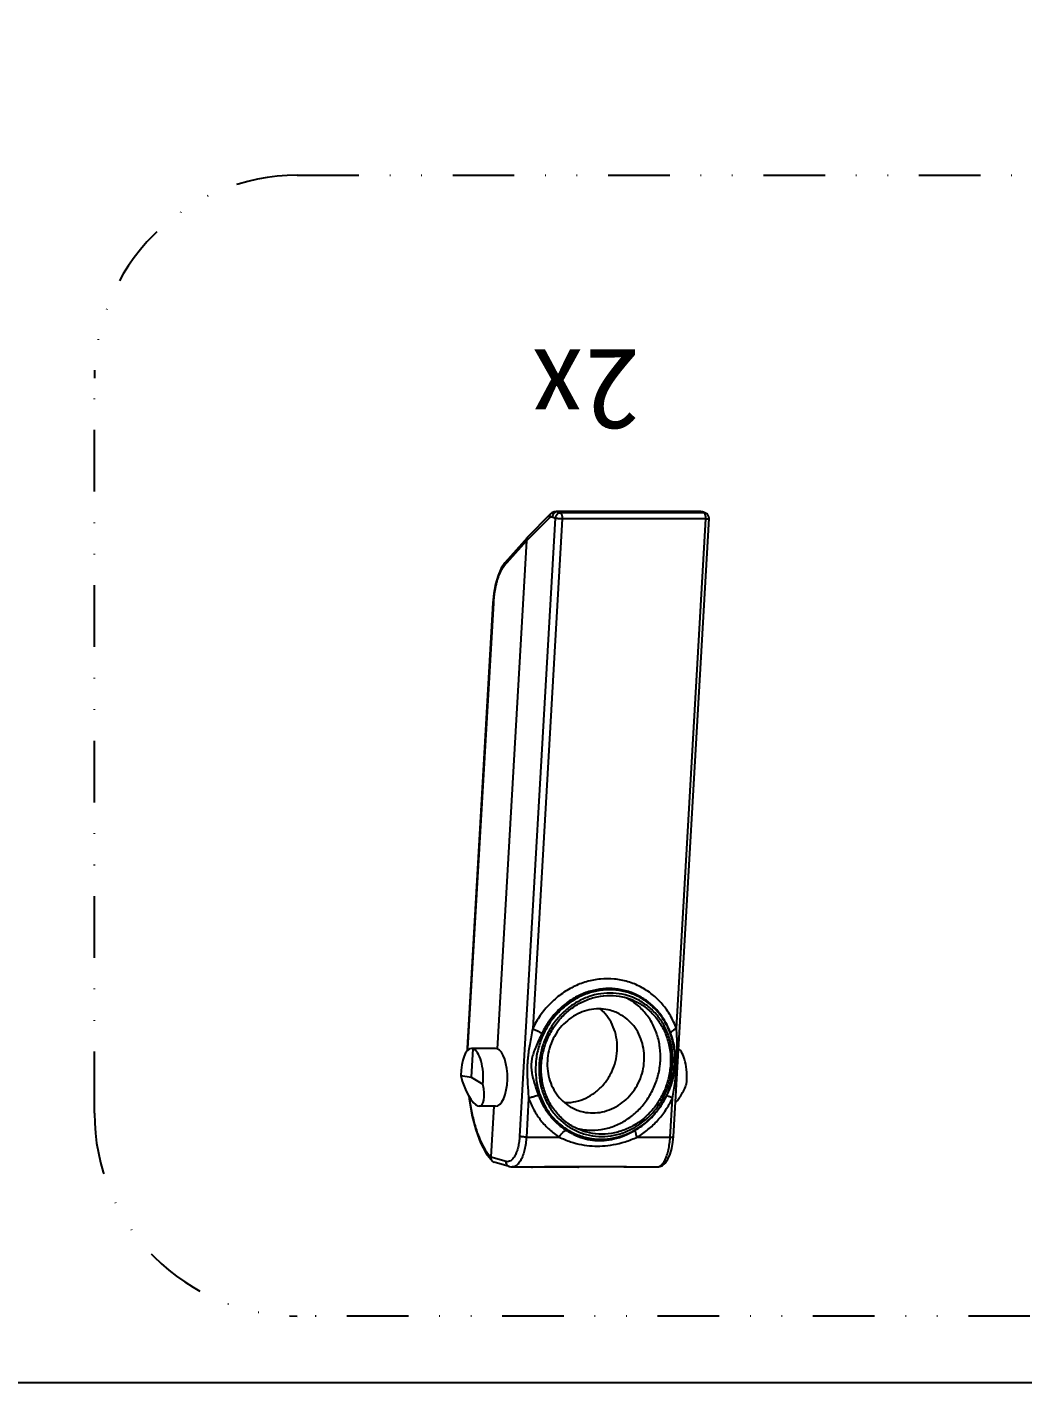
# Model space of a CAD drawing. Header units: millimetres. Extents: x 14276 to 15242, y -9916 to -8542.
# Drawn here: x 14763 to 14906.7, y -9916 to -9720.4 of the extents above; entities that cross this region are included whole.
import ezdxf
from ezdxf.enums import TextEntityAlignment as Align

# ---------------------------------------------------------------- set-up
doc = ezdxf.new("R2010")
doc.units = ezdxf.units.MM
doc.linetypes.add('DIVIDE', pattern=[31.75, 12.7, -6.35, 0, -6.35, 0, -6.35])
doc.layers.add('text', color=212, linetype='Continuous', lineweight=20)
doc.styles.add('zeng', font='')
doc.styles.get('zeng').set_extended_font_data('SimHei')

# ---------------------------------------------------------------- blocks, each defined once
blk = doc.blocks.new('u9')
at = {"color": 7, "linetype": 'Continuous'}
for p, q in [((-90.285, 651.804), (-94.713, 651.804)), ((-90.285, 651.776), (-78.638, 651.776)), ((-83.245, 651.849), (-76.626, 651.849)), ((-73.795, 651.804), (-78.43, 651.804)), ((-76.564, 651.835), (-76.627, 651.849)), ((-76.564, 651.835), (-76.494, 651.804)), ((-73.367, 651.742), (-71.18, 651.099)), ((-72.89, 651.017), (-70.706, 650.375)), ((-71.129, 643.039), (-70.706, 650.363)), ((-70.032, 649.85), (-70.921, 650.948)), ((-97.038, 647.42), (-102.188, 558.223)), ((-96.573, 647.488), (-96.895, 641.899)), ((-91.831, 647.488), (-96.573, 647.488)), ((-75.832, 647.488), (-80.574, 647.488)), ((-79.999, 558.183), (-74.849, 647.379)), ((-76.155, 641.899), (-75.832, 647.488)), ((-71.385, 643.039), (-69.023, 643.039)), ((-68.802, 642.994), (-69.028, 643.039)), ((-67.876, 638.866), (-69.557, 639.831)), ((-68.114, 634.738), (-67.876, 638.866)), ((-66.354, 638.612), (-67.876, 638.866)), ((-75.839, 561.465), (-71.608, 634.738)), ((-71.608, 634.738), (-71.384, 634.693)), ((-71.385, 634.693), (-67.89, 634.693)), ((-71.062, 570.424), (-67.35, 634.702)), ((-71.01, 570.383), (-67.299, 634.661)), ((-68.114, 634.738), (-67.89, 634.693)), ((-67.35, 634.702), (-67.299, 634.661)), ((-67.299, 634.661), (-67.288, 635.052)), ((-97.476, 631.834), (-101.723, 558.291)), ((-80.982, 558.291), (-76.736, 631.834)), ((-71.062, 570.424), (-71.01, 570.383)), ((-75.974, 560.946), (-72.729, 564.62)), ((-75.838, 561.444), (-72.592, 565.119)), ((-75.996, 560.923), (-79.315, 557.573)), ((-75.839, 561.465), (-79.163, 558.11)), ((-75.974, 560.946), (-75.996, 560.923)), ((-101.723, 558.291), (-80.982, 558.291)), ((-79.57, 558.001), (-79.999, 558.183)), ((-101.759, 557.496), (-101.38, 557.314)), ((-101.752, 557.493), (-101.758, 557.496)), ((-101.481, 557.432), (-80.741, 557.432)), ((-101.481, 557.432), (-101.103, 557.251)), ((-101.379, 557.313), (-101.263, 557.266)), ((-101.103, 557.251), (-101.379, 557.313)), ((-101.263, 557.266), (-100.969, 557.213)), ((-101.103, 557.251), (-80.312, 557.251)), ((-101.103, 557.251), (-100.94, 557.213)), ((-100.969, 557.213), (-100.94, 557.213)), ((-100.94, 557.213), (-80.135, 557.213)), ((-80.312, 557.251), (-80.741, 557.432)), ((-80.135, 557.213), (-80.312, 557.251))]:
    blk.add_line(p, q, dxfattribs=at)
at = {"color": 2, "linetype": 'DIVIDE', "ltscale": 0.7}
blk.add_lwpolyline([(-469.301, 537.97), (-469.301, 644.036, -0.4142136), (-440.029, 673.308), (-42.765, 673.308, -0.4142136), (-13.493, 644.036), (-13.493, 537.97, -0.4142136), (-42.765, 508.697), (-440.029, 508.697, -0.4142136)], format="xyb", close=True, dxfattribs=at)
at = {"color": 7, "linetype": 'Continuous'}
for points in [[(-94.709, 651.804), (-94.874, 651.794), (-95.401, 651.619), (-95.865, 651.241), (-96.252, 650.689), (-96.567, 649.976), (-96.807, 649.128), (-96.967, 648.202), (-97.038, 647.42)], [(-73.367, 651.742), (-73.561, 651.786), (-73.796, 651.804)], [(-67.517, 641.556), (-67.564, 642.025), (-67.964, 644.345), (-68.514, 646.462), (-69.206, 648.316), (-70.032, 649.85)], [(-72.73, 564.619), (-72.209, 565.373), (-71.736, 566.441), (-71.378, 567.691), (-71.133, 569.074), (-71.01, 570.383)], [(-80.134, 557.213), (-79.817, 557.261), (-79.521, 557.403), (-79.316, 557.572)]]:
    blk.add_lwpolyline(points, dxfattribs=at)
for centre, radius, start, end in [((-94.715, 651.072), 0.731, 89.8319, 90.30296), ((-71.355, 650.503), 0.621, 45.72509, 73.5611), ((-85.238, 638.074), 8.426, 77.79573, 79.59025), ((-85.236, 638.085), 8.415, 74.50009, 77.79365), ((-105.938, 636.929), 38.652, 356.69661, 357.13214), ((-86.427, 634.939), 8.454, 238.61263, 243.79128), ((-89.196, 571.471), 18.165, 356.57837, 356.69547), ((-101.431, 558.18), 0.759, 176.68663, 244.91614)]:
    blk.add_arc(centre, radius, start, end, dxfattribs=at)
for centre, major_axis, ratio, start_param, end_param in [((-83.243, 650.837), (-0.003, 1.012), 0.405319, 0.0008108, 0.3507104), ((-76.628, 650.837), (0.003, 1.012), 0.3735126, 0.0029779, 0.2612163), ((-71.37, 638.866), (-0.018, 4.173), 0.4132701, -0.001297, 2.9926321), ((-67.876, 638.866), (-1.291, 4.152), 0.3209378, -0.0991341, 1.2379624), ((-67.876, 638.866), (-1.291, 4.152), 0.3209378, -1.7312315, -0.2466345), ((-97.46, 638.866), (0.017, 4.173), 0.3655551, 1.3388919, 2.949231), ((-67.876, 638.866), (-0.018, 4.173), 0.4132701, 1.3356363, 2.9926321), ((-67.876, 638.866), (0.017, 4.173), 0.3655551, 3.1434909, 4.6528834), ((-70.109, 567.941), (5.716, 6.526), 0.0623128, -3.2214403, -3.1944753)]:
    blk.add_ellipse(centre, major_axis=major_axis, ratio=ratio, start_param=start_param, end_param=end_param, dxfattribs=at)
for points, start_tangent, end_tangent in [([(-94.719, 651.803), (-94.847, 651.791), (-95.202, 651.627), (-95.54, 651.282), (-95.848, 650.768), (-96.114, 650.105), (-96.328, 649.317), (-96.483, 648.434), (-96.573, 647.488)], (-0.999986, -0.0052888), (-0.0576663, -0.9983359)), ([(-90.078, 651.804), (-90.137, 651.802), (-90.285, 651.776)], (-1, 0.0000892), (-0.9649707, -0.2623578)), ([(-89.881, 651.779), (-89.988, 651.799), (-90.078, 651.804)], (-0.9682908, 0.2498258), (-1, 0.0000892)), ([(-78.638, 651.776), (-78.489, 651.802), (-78.43, 651.804)], (0.9649707, 0.2623578), (1, -0.0000892)), ([(-75.832, 647.488), (-75.739, 648.434), (-75.572, 649.317), (-75.339, 650.105), (-75.049, 650.768), (-74.711, 651.282), (-74.338, 651.627), (-73.945, 651.791), (-73.796, 651.803)], (0.0576732, 0.9983355), (0.9999986, -0.0016797)), ([(-73.367, 651.742), (-73.283, 651.711), (-73.067, 651.548), (-72.929, 651.305), (-72.89, 651.017)], (0.95975, -0.2808557), (-0.0466785, -0.99891)), ([(-74.849, 647.379), (-74.769, 648.182), (-74.627, 648.933), (-74.428, 649.604), (-74.179, 650.168), (-73.889, 650.605), (-73.569, 650.898), (-73.232, 651.037), (-72.89, 651.017)], (0.0577018, 0.9983339), (0.9594951, -0.2817255)), ([(-70.921, 650.948), (-70.871, 650.893), (-70.787, 650.759), (-70.736, 650.62), (-70.713, 650.49), (-70.706, 650.375)], (0.716741, -0.6973394), (0.0445498, -0.9990072)), ([(-70.706, 650.363), (-70.706, 650.371), (-70.706, 650.375)], (0.0576302, 0.998338), (-0.1634325, 0.9865545)), ([(-67.579, 641.69), (-67.821, 643.272), (-68.245, 645.225), (-68.747, 646.882), (-69.268, 648.169), (-69.777, 649.138), (-70.256, 649.847), (-70.706, 650.363)], (-0.1267117, 0.9919396), (-0.7075327, 0.7066806)), ([(-77.171, 637.014), (-77.227, 638.995), (-77.623, 640.907), (-78.346, 642.688), (-79.37, 644.275), (-80.662, 645.615), (-82.175, 646.662), (-83.861, 647.38), (-85.66, 647.745), (-87.512, 647.745), (-89.353, 647.38), (-91.121, 646.662), (-92.756, 645.615), (-94.202, 644.275), (-95.41, 642.688), (-96.338, 640.907), (-96.955, 638.995), (-97.24, 637.014)], (0.057643, 0.9983373), (-0.057643, -0.9983373)), ([(-80.574, 647.488), (-82.206, 648.159), (-83.801, 648.581), (-85.312, 648.773), (-86.803, 648.773), (-88.376, 648.582), (-90.084, 648.159), (-91.831, 647.488)], (-0.9003674, 0.4351306), (-0.9092768, -0.4161918)), ([(-81.53, 646.469), (-82.971, 647.252), (-84.376, 647.747), (-85.715, 647.973), (-87.048, 647.973), (-88.465, 647.748), (-90.011, 647.252), (-91.59, 646.469)], (-0.8447345, 0.5351855), (-0.8611391, -0.5083694)), ([(-96.573, 647.488), (-96.814, 647.479), (-96.977, 647.456), (-97.038, 647.421), (-97.038, 647.42)], (-1, 0), (0.1137892, -0.9935049)), ([(-77.672, 637.051), (-77.724, 638.941), (-78.104, 640.78), (-78.796, 642.49), (-79.779, 644.015), (-81.018, 645.303), (-82.472, 646.309), (-84.091, 647), (-85.819, 647.351), (-87.597, 647.351), (-89.366, 647), (-91.064, 646.309), (-92.634, 645.303), (-94.022, 644.015), (-95.182, 642.49), (-96.071, 640.78), (-96.663, 638.941), (-96.934, 637.051)], (0.057643, 0.9983373), (-0.057643, -0.9983373)), ([(-91.831, 647.488), (-93.372, 646.411), (-94.752, 645.097), (-95.936, 643.581), (-96.895, 641.899)], (-0.8611213, -0.5083995), (-0.4316203, -0.9020554)), ([(-96.621, 637.051), (-96.329, 639.004), (-95.69, 640.881), (-94.729, 642.611), (-93.483, 644.128), (-91.999, 645.372), (-90.335, 646.297), (-88.554, 646.866), (-86.725, 647.059), (-84.918, 646.866), (-83.702, 646.505)], (0.057643, 0.9983373), (0.93455, -0.3558317)), ([(-91.59, 646.469), (-92.968, 645.506), (-94.201, 644.333), (-95.259, 642.978), (-96.115, 641.475)], (-0.8611213, -0.5083995), (-0.4316203, -0.9020554)), ([(-83.716, 646.362), (-85.264, 646.502), (-87.093, 646.31), (-88.873, 645.74), (-90.538, 644.816), (-92.022, 643.571), (-93.268, 642.055), (-94.229, 640.325), (-94.868, 638.447), (-95.159, 636.495)], (-0.9835376, 0.1807036), (-0.057643, -0.9983373)), ([(-91.831, 647.488), (-91.656, 647.055), (-91.572, 646.701), (-91.59, 646.469)], (0.4269885, -0.904257), (-0.3960649, -0.9182225)), ([(-83.702, 646.505), (-83.203, 646.297), (-81.646, 645.372), (-80.305, 644.128), (-79.234, 642.611), (-78.473, 640.881), (-78.051, 639.004), (-77.985, 637.051)], (0.93455, -0.3558317), (-0.057643, -0.9983373)), ([(-80.574, 647.488), (-80.871, 647.055), (-81.203, 646.701), (-81.53, 646.469)], (-0.506664, -0.8621436), (-0.8884507, -0.4589721)), ([(-77.581, 641.475), (-78.265, 642.978), (-79.166, 644.333), (-80.263, 645.506), (-81.53, 646.469)], (-0.3412208, 0.9399832), (-0.8447215, 0.5352061)), ([(-76.155, 641.899), (-76.92, 643.581), (-77.929, 645.097), (-79.157, 646.411), (-80.574, 647.488)], (-0.3412208, 0.9399832), (-0.8447215, 0.5352061)), ([(-75.832, 647.488), (-75.548, 647.479), (-75.262, 647.456), (-75.017, 647.421), (-74.849, 647.379)], (1, 0), (0.9413927, -0.3373127)), ([(-83.141, 643.586), (-84.053, 643.856), (-85.408, 644), (-86.78, 643.856), (-88.115, 643.429), (-89.364, 642.736), (-90.477, 641.802), (-91.411, 640.665), (-92.132, 639.367), (-92.611, 637.959), (-92.83, 636.495)], (-0.93455, 0.3558317), (-0.057643, -0.9983373)), ([(-97.326, 642.513), (-97.714, 642.085), (-98.159, 641.446), (-98.576, 640.682), (-98.941, 639.831)], (-0.7245478, -0.6892245), (-0.353909, -0.9352799)), ([(-96.895, 641.899), (-97.113, 640.697), (-97.277, 639.602), (-97.398, 638.601), (-97.485, 637.682), (-97.544, 636.844)], (-0.1942525, -0.9809516), (-0.0576696, -0.9983357)), ([(-96.895, 641.899), (-96.507, 641.701), (-96.236, 641.553), (-96.115, 641.475)], (0.8946854, -0.4466968), (0.6961106, -0.7179346)), ([(-81.317, 642.514), (-82.244, 642.476), (-83.692, 642.149), (-85.063, 641.511), (-86.299, 640.589), (-87.344, 639.423), (-88.152, 638.064), (-88.69, 636.572), (-88.933, 635.011)], (-0.9995574, 0.0297475), (-0.057643, -0.9983373)), ([(-78.853, 636.495), (-78.903, 637.959), (-79.219, 639.367), (-79.79, 640.665), (-80.593, 641.802), (-81.599, 642.736), (-82.767, 643.429), (-83.141, 643.586)], (0.057643, 0.9983373), (-0.93455, 0.3558317)), ([(-76.155, 641.899), (-76.638, 641.701), (-77.133, 641.553), (-77.581, 641.475)], (-0.904305, -0.4268869), (-0.9950188, -0.0996872)), ([(-75.973, 636.844), (-75.944, 637.696), (-75.952, 638.626), (-75.993, 639.631), (-76.063, 640.717), (-76.155, 641.899)], (0.05737, 0.998353), (-0.0822612, 0.9966108)), ([(-96.115, 641.475), (-96.576, 640.396), (-96.904, 639.407), (-97.129, 638.499), (-97.271, 637.667), (-97.343, 636.912)], (-0.4316707, -0.9020313), (-0.0577254, -0.9983325)), ([(-76.529, 636.912), (-76.543, 637.679), (-76.67, 638.522), (-76.897, 639.433), (-77.207, 640.414), (-77.581, 641.475)], (0.0570951, 0.9983687), (-0.3412942, 0.9399565)), ([(-97.544, 636.844), (-97.582, 635.996), (-97.6, 635.075), (-97.593, 634.084), (-97.555, 633.01), (-97.476, 631.834)], (-0.0576172, -0.9983388), (0.0822669, -0.9966103)), ([(-97.343, 636.912), (-97.357, 636.155), (-97.308, 635.342), (-97.183, 634.47), (-96.967, 633.524), (-96.635, 632.48)], (-0.0575492, -0.9983427), (0.3412751, -0.9399635)), ([(-97.24, 637.014), (-97.184, 635.034), (-96.787, 633.121), (-96.065, 631.341), (-95.04, 629.754), (-93.749, 628.414), (-92.235, 627.367), (-90.55, 626.649), (-88.751, 626.283), (-86.899, 626.283), (-85.058, 626.649), (-83.289, 627.367), (-81.655, 628.414), (-80.209, 629.754), (-79.001, 631.341), (-78.073, 633.121), (-77.456, 635.034), (-77.171, 637.014)], (-0.057643, -0.9983373), (0.057643, 0.9983373)), ([(-96.934, 637.051), (-96.881, 635.162), (-96.502, 633.323), (-95.81, 631.613), (-94.827, 630.088), (-93.587, 628.8), (-92.133, 627.794), (-90.515, 627.103), (-88.787, 626.752), (-87.008, 626.752), (-85.239, 627.103), (-83.541, 627.794), (-81.971, 628.8), (-80.583, 630.088), (-79.424, 631.613), (-78.534, 633.323), (-77.943, 635.162), (-77.672, 637.051)], (-0.057643, -0.9983373), (0.057643, 0.9983373)), ([(-90.903, 627.598), (-91.402, 627.806), (-92.96, 628.731), (-94.3, 629.975), (-95.371, 631.492), (-96.133, 633.222), (-96.554, 635.099), (-96.621, 637.051)], (-0.93455, 0.3558317), (0.057643, 0.9983373)), ([(-95.159, 636.495), (-95.093, 634.543), (-94.671, 632.666), (-93.91, 630.935), (-92.839, 629.419), (-91.499, 628.175), (-90.83, 627.722)], (-0.057643, -0.9983373), (0.8537054, -0.5207563)), ([(-92.83, 636.495), (-92.78, 635.031), (-92.464, 633.623), (-91.893, 632.325), (-91.089, 631.188), (-90.084, 630.255), (-88.916, 629.561), (-88.542, 629.405)], (-0.057643, -0.9983373), (0.93455, -0.3558317)), ([(-77.985, 637.051), (-78.277, 635.099), (-78.915, 633.222), (-79.876, 631.492), (-81.123, 629.975), (-82.606, 628.731), (-84.271, 627.806), (-86.052, 627.237), (-87.881, 627.044), (-89.687, 627.237), (-90.903, 627.598)], (-0.057643, -0.9983373), (-0.93455, 0.3558317)), ([(-88.542, 629.405), (-87.63, 629.134), (-86.275, 628.99), (-84.903, 629.134), (-83.567, 629.561), (-82.319, 630.255), (-81.206, 631.188), (-80.272, 632.325), (-79.551, 633.623), (-79.072, 635.031), (-78.853, 636.495)], (0.93455, -0.3558317), (0.057643, 0.9983373)), ([(-78.101, 632.48), (-77.596, 633.542), (-77.174, 634.495), (-76.846, 635.364), (-76.628, 636.167), (-76.529, 636.912)], (0.431696, 0.9020191), (0.0581234, 0.9983094)), ([(-76.736, 631.834), (-76.504, 633.03), (-76.309, 634.112), (-76.153, 635.101), (-76.04, 636.01), (-75.973, 636.844)], (0.1942444, 0.9809532), (0.0578983, 0.9983225)), ([(-88.933, 635.011), (-88.87, 633.451), (-88.505, 631.959), (-87.853, 630.6), (-86.943, 629.434), (-86.444, 628.974)], (-0.057643, -0.9983373), (0.7691081, -0.6391187)), ([(-97.476, 631.834), (-97.064, 632.058), (-96.771, 632.283), (-96.635, 632.48)], (0.904305, 0.4268869), (0.2837017, 0.9589126)), ([(-96.635, 632.48), (-95.853, 630.804), (-94.8, 629.319), (-93.508, 628.071), (-92.018, 627.1), (-90.376, 626.436), (-88.632, 626.098), (-86.84, 626.098), (-85.058, 626.436), (-83.338, 627.1), (-81.736, 628.071), (-80.3, 629.319), (-79.076, 630.804), (-78.101, 632.48)], (0.3412208, -0.9399832), (0.4316203, 0.9020554)), ([(-76.736, 631.834), (-77.195, 632.058), (-77.669, 632.283), (-78.101, 632.48)], (-0.8946854, 0.4466968), (-0.9132999, 0.4072877)), ([(-97.476, 631.834), (-96.602, 629.959), (-95.424, 628.297), (-93.979, 626.901), (-92.311, 625.814), (-90.473, 625.07), (-88.521, 624.692), (-86.516, 624.692), (-84.521, 625.07), (-82.597, 625.814), (-80.803, 626.901), (-79.197, 628.297), (-77.827, 629.959), (-76.736, 631.834)], (0.3412208, -0.9399832), (0.4316203, 0.9020554)), ([(-72.592, 565.119), (-72.445, 565.301), (-72.294, 565.521), (-72.138, 565.788), (-71.979, 566.111), (-71.817, 566.497), (-71.658, 566.949), (-71.512, 567.449), (-71.385, 567.975), (-71.281, 568.505), (-71.2, 569.02), (-71.138, 569.515), (-71.092, 569.984), (-71.064, 570.387)], (0.6619755, 0.7495255), (0.0596837, 0.9982173)), ([(-72.592, 565.119), (-72.605, 564.854), (-72.722, 564.628), (-72.729, 564.62)], (0.1466453, -0.9891891), (-0.6624192, -0.7491333)), ([(-75.838, 561.444), (-75.851, 561.178), (-75.967, 560.954), (-75.974, 560.946)], (0.1467709, -0.9891705), (-0.6625244, -0.7490403)), ([(-101.723, 558.291), (-101.918, 558.286), (-102.071, 558.271), (-102.164, 558.247), (-102.185, 558.223)], (-1, 0), (-0.3425057, -0.9395158)), ([(-101.723, 558.291), (-101.722, 558.058), (-101.694, 557.836), (-101.641, 557.646)], (-0.057643, -0.9983373), (0.3560458, -0.9344685)), ([(-101.641, 557.646), (-101.567, 557.508)], (0.3560458, -0.9344685), (0.5989537, -0.8007837)), ([(-80.741, 557.432), (-80.827, 557.508), (-80.9, 557.646), (-80.953, 557.836), (-80.982, 558.058), (-80.982, 558.291)], (-0.9120112, 0.4101653), (0.057643, 0.9983373)), ([(-80.982, 558.291), (-80.76, 558.286), (-80.527, 558.271), (-80.308, 558.247), (-80.127, 558.216), (-79.999, 558.183)], (1, 0), (0.9413927, -0.3373126)), ([(-80.741, 557.432), (-80.529, 557.469), (-80.328, 557.575), (-80.162, 557.741), (-80.049, 557.951), (-79.999, 558.183)], (0.9999877, 0.0049568), (0.0686719, 0.9976393)), ([(-80.312, 557.251), (-80.044, 557.309), (-79.809, 557.472), (-79.642, 557.715), (-79.57, 558.001)], (0.9999877, 0.0049568), (0.0686719, 0.9976393)), ([(-79.163, 558.11), (-79.295, 558.012), (-79.432, 557.975), (-79.57, 558.001)], (-0.7040975, -0.7101033), (-0.9211122, 0.3892972)), ([(-79.315, 557.573), (-79.282, 557.61), (-79.169, 557.839), (-79.163, 558.11)], (0.7052942, 0.7089147), (-0.1725095, 0.9850079)), ([(-101.481, 557.432), (-101.694, 557.469), (-101.752, 557.493)], (-0.9999882, 0.0048499), (-0.9062439, 0.4227553)), ([(-101.567, 557.508), (-101.481, 557.432)], (0.5989537, -0.8007837), (0.9120112, -0.4101653))]:
    blk.add_spline(points, degree=3, dxfattribs=dict(at, start_tangent=start_tangent, end_tangent=end_tangent))
at = {"layer": 'Defpoints', "color": 2}
blk.add_lwpolyline([(-482.95, 682.96), (0, 682.96), (0, 0), (-482.95, 0)], close=True, dxfattribs=at)
at = {"layer": 'text', "style": 'zeng'}
blk.add_text('2x', height=11.7089, dxfattribs=at).set_placement((-84.271, 539.649), align=Align.MIDDLE)

msp = doc.modelspace()

# ---------------------------------------------------------------- block references
at = {"rotation": 180}
msp.add_blockref('u9', (14759.21, -9233.04), dxfattribs=at)

doc.saveas('drawing.dxf')
